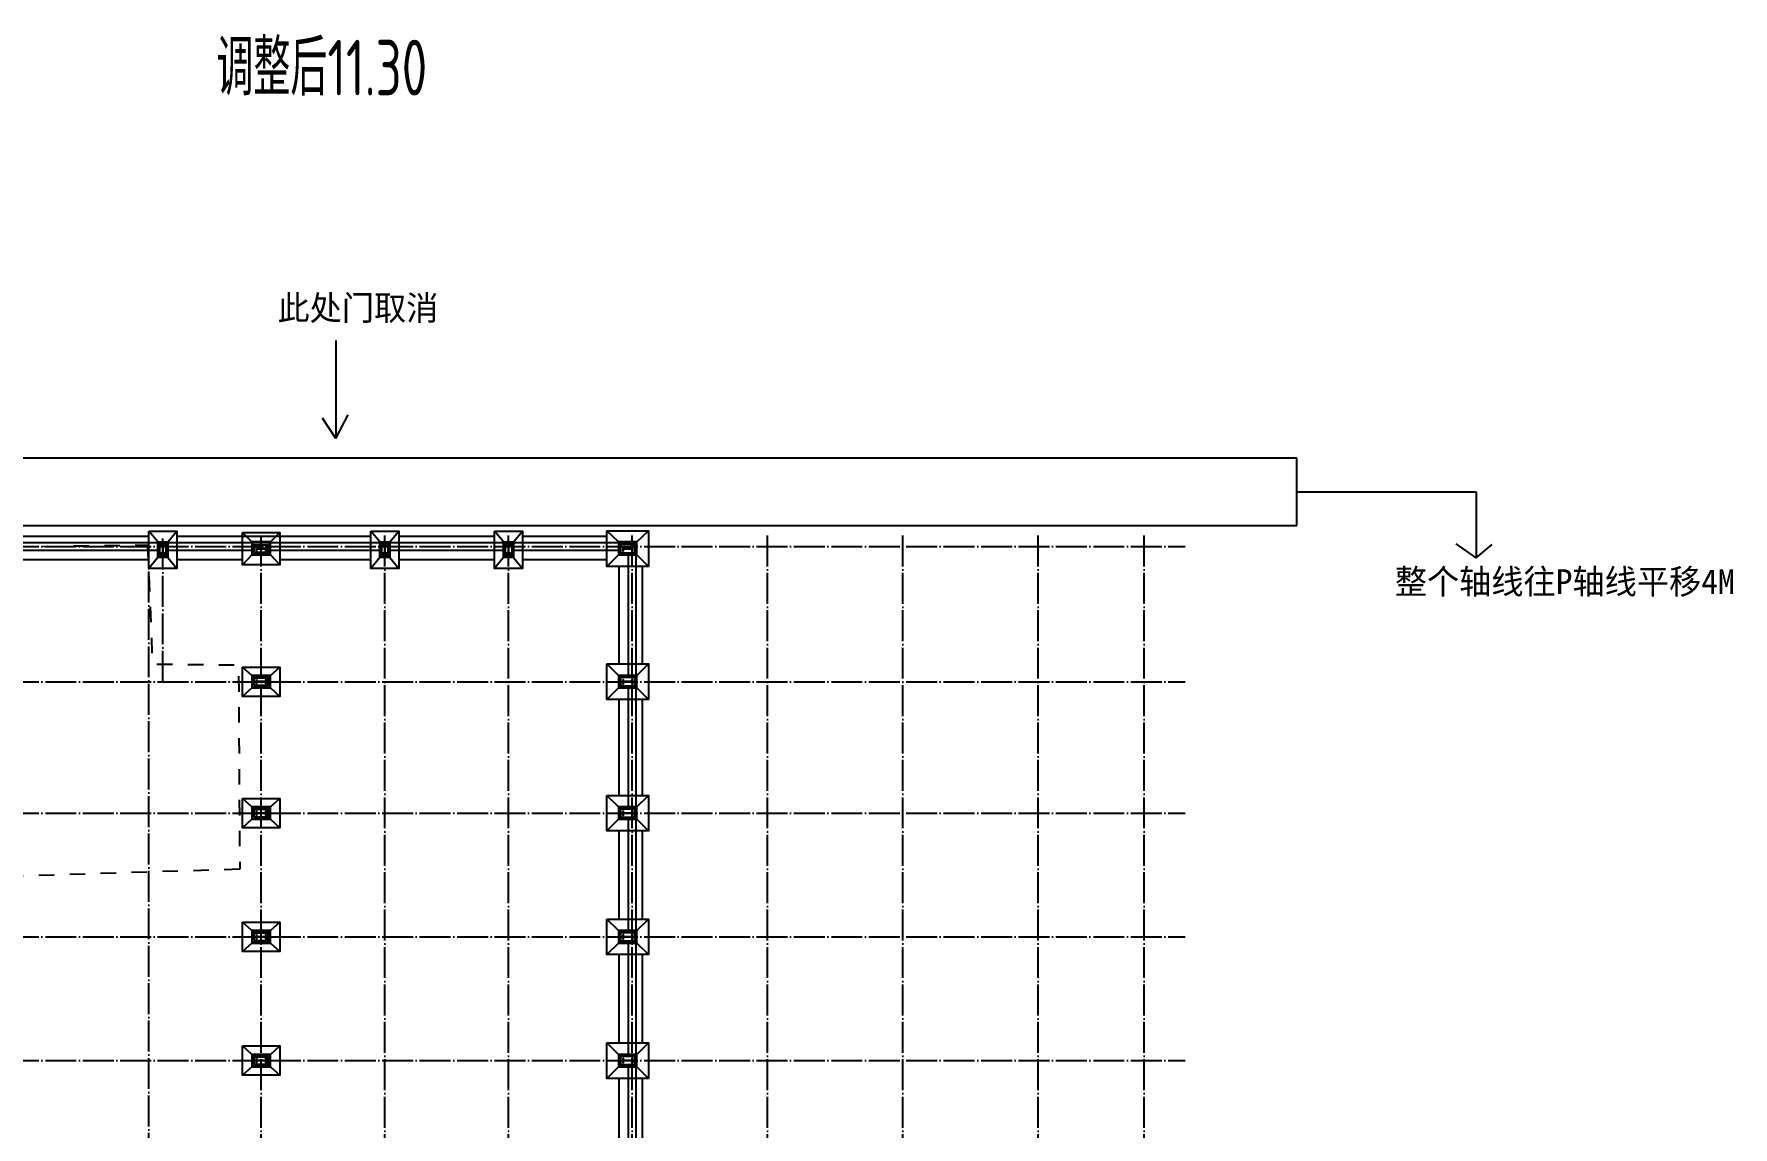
# Model space of a CAD drawing. Extents: x 69728788 to 150676229, y 15322671 to 43663798.
# Drawn here: x 75658335 to 75768190, y 20900315 to 20970999 of the extents above; entities that cross this region are included whole.
import ezdxf

# ---------------------------------------------------------------- set-up
doc = ezdxf.new("R2010")
doc.units = 0
doc.header["$LTSCALE"] = 1000
doc.header["$MEASUREMENT"] = 0
doc.linetypes.add('DOTE', pattern=[2.42, 2, -0.2, 0.02, -0.2])
doc.linetypes.add('X6', pattern=[2, 1, -1])
doc.layers.get('0').update_dxf_attribs({"linetype": 'CONTINUOUS'})
for name, color, linetype in [('DLSS', 4, 'CONTINUOUS'), ('DOTE', 251, 'DOTE'), ('TEXT', 7, 'CONTINUOUS'), ('WALL', 4, 'CONTINUOUS'), ('基础', 2, 'CONTINUOUS'), ('基础堆坡线', 97, 'CONTINUOUS'), ('填充8#', 8, 'CONTINUOUS'), ('柱', 2, 'CONTINUOUS'), ('钢柱', 3, 'CONTINUOUS')]:
    doc.layers.add(name, color=color, linetype=linetype)
doc.styles.add('TSSD_Rein', font='atssdeng.shx', dxfattribs={"width": 0.7, "bigfont": 'atssdchn.shx'})

# ---------------------------------------------------------------- blocks, each defined once
blk = doc.blocks.new('125369696')
at = {"layer": 'WALL'}
for p, q in [((1049620, -318991), (1122020, -318991)), ((1078994, -319491), (1091144, -319491)), ((1079619, -318591), (1090519, -318591)), ((1091694, -319491), (1097220, -319491)), ((1092319, -318591), (1104870, -318591)), ((1098320, -319491), (1105495, -319491)), ((1106045, -319491), (1113495, -319491)), ((1106670, -318591), (1112870, -318591)), ((1114045, -319491), (1120870, -319491)), ((1114670, -318591), (1120120, -318591)), ((1079619, -320091), (1090519, -320091)), ((1092319, -320091), (1096570, -320091)), ((1098970, -320091), (1104870, -320091)), ((1106670, -320091), (1112870, -320091)), ((1114670, -320091), (1120120, -320091)), ((1120920, -326841), (1120920, -320541)), ((1121520, -327641), (1121520, -319741)), ((1122020, -376591), (1122020, -319791)), ((1122420, -326841), (1122420, -320541)), ((1121520, -336141), (1121520, -328341)), ((1120920, -335341), (1120920, -329141)), ((1122420, -335341), (1122420, -329141)), ((1121520, -344141), (1121520, -336841)), ((1120920, -343341), (1120920, -337641)), ((1122420, -343341), (1122420, -337641)), ((1121520, -352141), (1121520, -344841)), ((1120920, -351341), (1120920, -345641)), ((1122420, -351341), (1122420, -345641)), ((1120920, -359341), (1120920, -353641)), ((1121520, -360141), (1121520, -352841)), ((1122420, -359341), (1122420, -353641))]:
    blk.add_line(p, q, dxfattribs=at)
at = {"layer": '基础'}
for points in [[(1090519, -318266), (1092319, -318266), (1092319, -320666), (1090519, -320666)], [(1096570, -318341), (1098970, -318341), (1098970, -320441), (1096570, -320441)], [(1104870, -318266), (1106670, -318266), (1106670, -320666), (1104870, -320666)], [(1112870, -318266), (1114670, -318266), (1114670, -320666), (1112870, -320666)], [(1120120, -318241), (1122820, -318241), (1122820, -320541), (1120120, -320541)], [(1096570, -327041), (1098970, -327041), (1098970, -328941), (1096570, -328941)], [(1120120, -326841), (1122820, -326841), (1122820, -329141), (1120120, -329141)], [(1096570, -335541), (1098970, -335541), (1098970, -337441), (1096570, -337441)], [(1120120, -335341), (1122820, -335341), (1122820, -337641), (1120120, -337641)], [(1096570, -343541), (1098970, -343541), (1098970, -345441), (1096570, -345441)], [(1120120, -343341), (1122820, -343341), (1122820, -345641), (1120120, -345641)], [(1120120, -351341), (1122820, -351341), (1122820, -353641), (1120120, -353641)], [(1096570, -351541), (1098970, -351541), (1098970, -353441), (1096570, -353441)]]:
    blk.add_lwpolyline(points, close=True, dxfattribs=at)
at = {"layer": '基础堆坡线'}
for p, q in [((1091094, -318941), (1090519, -318266)), ((1091741, -318941), (1092319, -318266)), ((1097170, -318941), (1096570, -318341)), ((1098370, -318941), (1098970, -318341)), ((1105445, -318941), (1104870, -318266)), ((1106092, -318941), (1106670, -318266)), ((1113445, -318941), (1112870, -318266)), ((1114092, -318941), (1114670, -318266)), ((1120870, -318941), (1120120, -318241)), ((1122070, -318941), (1122820, -318241)), ((1091094, -319966), (1090519, -320666)), ((1091744, -319966), (1092319, -320666)), ((1097170, -319791), (1096570, -320441)), ((1098370, -319791), (1098970, -320441)), ((1105445, -319966), (1104870, -320666)), ((1106095, -319966), (1106670, -320666)), ((1113445, -319966), (1112870, -320666)), ((1114095, -319966), (1114670, -320666)), ((1120870, -319791), (1120120, -320541)), ((1122070, -319791), (1122820, -320541)), ((1097170, -327591), (1096570, -327041)), ((1098370, -327591), (1098970, -327041)), ((1120870, -327591), (1120120, -326841)), ((1122070, -327591), (1122820, -326841)), ((1097170, -328391), (1096570, -328941)), ((1098370, -328391), (1098970, -328941)), ((1120870, -328391), (1120120, -329141)), ((1122070, -328391), (1122820, -329141)), ((1097170, -336091), (1096570, -335541)), ((1098370, -336091), (1098970, -335541)), ((1120870, -336091), (1120120, -335341)), ((1122070, -336091), (1122820, -335341)), ((1097170, -336891), (1096570, -337441)), ((1098370, -336891), (1098970, -337441)), ((1120870, -336891), (1120120, -337641)), ((1122070, -336891), (1122820, -337641)), ((1097170, -344091), (1096570, -343541)), ((1098370, -344091), (1098970, -343541)), ((1120870, -344091), (1120120, -343341)), ((1122070, -344091), (1122820, -343341)), ((1097170, -344891), (1096570, -345441)), ((1098370, -344891), (1098970, -345441)), ((1120870, -344891), (1120120, -345641)), ((1122070, -344891), (1122820, -345641)), ((1120870, -352091), (1120120, -351341)), ((1122070, -352091), (1122820, -351341)), ((1097170, -352091), (1096570, -351541)), ((1098370, -352091), (1098970, -351541)), ((1097170, -352891), (1096570, -353441)), ((1098370, -352891), (1098970, -353441)), ((1120870, -352891), (1120120, -353641)), ((1122070, -352891), (1122820, -353641))]:
    blk.add_line(p, q, dxfattribs=at)
for points in [[(1091094, -319966), (1091094, -319466), (1091094, -318941), (1091419, -318941), (1091744, -318941), (1091744, -319466), (1091744, -319966)], [(1097170, -319791), (1097770, -319791), (1098370, -319791), (1098370, -319391), (1098370, -318941), (1097770, -318941), (1097170, -318941)], [(1105445, -319966), (1105445, -319466), (1105445, -318941), (1105770, -318941), (1106095, -318941), (1106095, -319466), (1106095, -319966)], [(1113445, -319966), (1113445, -319466), (1113445, -318941), (1113770, -318941), (1114095, -318941), (1114095, -319466), (1114095, -319966)], [(1120870, -319791), (1121470, -319791), (1122070, -319791), (1122070, -319391), (1122070, -318941), (1121470, -318941), (1120870, -318941)], [(1097170, -328391), (1097770, -328391), (1098370, -328391), (1098370, -327991), (1098370, -327591), (1097770, -327591), (1097170, -327591)], [(1120870, -328391), (1121470, -328391), (1122070, -328391), (1122070, -327991), (1122070, -327591), (1121470, -327591), (1120870, -327591)], [(1097170, -336891), (1097770, -336891), (1098370, -336891), (1098370, -336491), (1098370, -336091), (1097770, -336091), (1097170, -336091)], [(1120870, -336891), (1121470, -336891), (1122070, -336891), (1122070, -336491), (1122070, -336091), (1121470, -336091), (1120870, -336091)], [(1097170, -344891), (1097770, -344891), (1098370, -344891), (1098370, -344491), (1098370, -344091), (1097770, -344091), (1097170, -344091)], [(1120870, -344891), (1121470, -344891), (1122070, -344891), (1122070, -344491), (1122070, -344091), (1121470, -344091), (1120870, -344091)], [(1097170, -352891), (1097770, -352891), (1098370, -352891), (1098370, -352491), (1098370, -352091), (1097770, -352091), (1097170, -352091)], [(1120870, -352891), (1121470, -352891), (1122070, -352891), (1122070, -352491), (1122070, -352091), (1121470, -352091), (1120870, -352091)]]:
    blk.add_lwpolyline(points, close=True, dxfattribs=at)
at = {"layer": '填充8#'}
for points in [[(1091219, -319811), (1091219, -319466), (1091219, -319121), (1091419, -319121), (1091619, -319121), (1091619, -319466), (1091619, -319811), (1091219, -319811)], [(1097330, -319621), (1097770, -319621), (1098210, -319621), (1098210, -319391), (1098210, -319161), (1097770, -319161), (1097330, -319161), (1097330, -319621)], [(1105570, -319811), (1105570, -319466), (1105570, -319121), (1105770, -319121), (1105970, -319121), (1105970, -319466), (1105970, -319811), (1105570, -319811)], [(1113570, -319811), (1113570, -319466), (1113570, -319121), (1113770, -319121), (1113970, -319121), (1113970, -319466), (1113970, -319811), (1113570, -319811)], [(1121005, -319656), (1121470, -319656), (1121935, -319656), (1121935, -319391), (1121935, -319126), (1121470, -319126), (1121005, -319126), (1121005, -319656)], [(1097330, -328221), (1097770, -328221), (1098210, -328221), (1098210, -327991), (1098210, -327761), (1097770, -327761), (1097330, -327761), (1097330, -328221)], [(1121005, -328256), (1121470, -328256), (1121935, -328256), (1121935, -327991), (1121935, -327726), (1121470, -327726), (1121005, -327726), (1121005, -328256)], [(1097330, -336721), (1097770, -336721), (1098210, -336721), (1098210, -336491), (1098210, -336261), (1097770, -336261), (1097330, -336261), (1097330, -336721)], [(1121005, -336756), (1121470, -336756), (1121935, -336756), (1121935, -336491), (1121935, -336226), (1121470, -336226), (1121005, -336226), (1121005, -336756)], [(1097330, -344721), (1097770, -344721), (1098210, -344721), (1098210, -344491), (1098210, -344261), (1097770, -344261), (1097330, -344261), (1097330, -344721)], [(1121005, -344756), (1121470, -344756), (1121935, -344756), (1121935, -344491), (1121935, -344226), (1121470, -344226), (1121005, -344226), (1121005, -344756)], [(1097330, -352721), (1097770, -352721), (1098210, -352721), (1098210, -352491), (1098210, -352261), (1097770, -352261), (1097330, -352261), (1097330, -352721)], [(1121005, -352756), (1121470, -352756), (1121935, -352756), (1121935, -352491), (1121935, -352226), (1121470, -352226), (1121005, -352226), (1121005, -352756)]]:
    blk.add_lwpolyline(points, dxfattribs=at)
at = {"layer": '柱'}
for points in [[(1091144, -319916), (1091144, -319466), (1091144, -318991), (1091419, -318991), (1091694, -318991), (1091694, -319466), (1091694, -319916)], [(1097220, -319741), (1097770, -319741), (1098320, -319741), (1098320, -319391), (1098320, -318991), (1097770, -318991), (1097220, -318991)], [(1105495, -319916), (1105495, -319466), (1105495, -318991), (1105770, -318991), (1106045, -318991), (1106045, -319466), (1106045, -319916)], [(1113495, -319916), (1113495, -319466), (1113495, -318991), (1113770, -318991), (1114045, -318991), (1114045, -319466), (1114045, -319916)], [(1120920, -319741), (1121470, -319741), (1122020, -319741), (1122020, -319391), (1122020, -318991), (1121470, -318991), (1120920, -318991)], [(1097220, -328341), (1097770, -328341), (1098320, -328341), (1098320, -327991), (1098320, -327641), (1097770, -327641), (1097220, -327641)], [(1120920, -328341), (1121470, -328341), (1122020, -328341), (1122020, -327991), (1122020, -327641), (1121470, -327641), (1120920, -327641)], [(1097220, -336841), (1097770, -336841), (1098320, -336841), (1098320, -336491), (1098320, -336141), (1097770, -336141), (1097220, -336141)], [(1120920, -336841), (1121470, -336841), (1122020, -336841), (1122020, -336491), (1122020, -336141), (1121470, -336141), (1120920, -336141)], [(1097220, -344841), (1097770, -344841), (1098320, -344841), (1098320, -344491), (1098320, -344141), (1097770, -344141), (1097220, -344141)], [(1120920, -344841), (1121470, -344841), (1122020, -344841), (1122020, -344491), (1122020, -344141), (1121470, -344141), (1120920, -344141)], [(1097220, -352841), (1097770, -352841), (1098320, -352841), (1098320, -352491), (1098320, -352141), (1097770, -352141), (1097220, -352141)], [(1120920, -352841), (1121470, -352841), (1122020, -352841), (1122020, -352491), (1122020, -352141), (1121470, -352141), (1120920, -352141)]]:
    blk.add_lwpolyline(points, close=True, dxfattribs=at)
at = {"layer": '钢柱'}
for points in [[(1091294, -319691), (1091544, -319691), (1091544, -319681), (1091422, -319681), (1091422, -319251), (1091544, -319251), (1091544, -319241), (1091294, -319241), (1091294, -319251), (1091416, -319251), (1091416, -319681), (1091294, -319681)], [(1097470, -319266), (1097470, -319516), (1097482, -319516), (1097482, -319395), (1098058, -319395), (1098058, -319516), (1098070, -319516), (1098070, -319266), (1098058, -319266), (1098058, -319387), (1097482, -319387), (1097482, -319266)], [(1105645, -319691), (1105895, -319691), (1105895, -319681), (1105773, -319681), (1105773, -319251), (1105895, -319251), (1105895, -319241), (1105645, -319241), (1105645, -319251), (1105767, -319251), (1105767, -319681), (1105645, -319681)], [(1113645, -319691), (1113895, -319691), (1113895, -319681), (1113773, -319681), (1113773, -319251), (1113895, -319251), (1113895, -319241), (1113645, -319241), (1113645, -319251), (1113767, -319251), (1113767, -319681), (1113645, -319681)], [(1121170, -319241), (1121170, -319541), (1121182, -319541), (1121182, -319395), (1121758, -319395), (1121758, -319541), (1121770, -319541), (1121770, -319241), (1121758, -319241), (1121758, -319387), (1121182, -319387), (1121182, -319241)], [(1097470, -327866), (1097470, -328116), (1097482, -328116), (1097482, -327995), (1098058, -327995), (1098058, -328116), (1098070, -328116), (1098070, -327866), (1098058, -327866), (1098058, -327987), (1097482, -327987), (1097482, -327866)], [(1121170, -327841), (1121170, -328141), (1121182, -328141), (1121182, -327995), (1121758, -327995), (1121758, -328141), (1121770, -328141), (1121770, -327841), (1121758, -327841), (1121758, -327987), (1121182, -327987), (1121182, -327841)], [(1097470, -336366), (1097470, -336616), (1097482, -336616), (1097482, -336495), (1098058, -336495), (1098058, -336616), (1098070, -336616), (1098070, -336366), (1098058, -336366), (1098058, -336487), (1097482, -336487), (1097482, -336366)], [(1121170, -336341), (1121170, -336641), (1121182, -336641), (1121182, -336495), (1121758, -336495), (1121758, -336641), (1121770, -336641), (1121770, -336341), (1121758, -336341), (1121758, -336487), (1121182, -336487), (1121182, -336341)], [(1097470, -344366), (1097470, -344616), (1097482, -344616), (1097482, -344495), (1098058, -344495), (1098058, -344616), (1098070, -344616), (1098070, -344366), (1098058, -344366), (1098058, -344487), (1097482, -344487), (1097482, -344366)], [(1121170, -344341), (1121170, -344641), (1121182, -344641), (1121182, -344495), (1121758, -344495), (1121758, -344641), (1121770, -344641), (1121770, -344341), (1121758, -344341), (1121758, -344487), (1121182, -344487), (1121182, -344341)], [(1097470, -352366), (1097470, -352616), (1097482, -352616), (1097482, -352495), (1098058, -352495), (1098058, -352616), (1098070, -352616), (1098070, -352366), (1098058, -352366), (1098058, -352487), (1097482, -352487), (1097482, -352366)], [(1121170, -352341), (1121170, -352641), (1121182, -352641), (1121182, -352495), (1121758, -352495), (1121758, -352641), (1121770, -352641), (1121770, -352341), (1121758, -352341), (1121758, -352487), (1121182, -352487), (1121182, -352341)]]:
    blk.add_lwpolyline(points, close=True, dxfattribs=at)

msp = doc.modelspace()

# ---------------------------------------------------------------- linework, layer by layer
at = {"color": 7}
for p, q in [((75677849, 20951174.3), (75677849, 20944835)), ((75677849, 20944835), (75676992.3, 20946148.5)), ((75677849, 20944835), (75678648.5, 20946377))]:
    msp.add_line(p, q, dxfattribs=at)
at = {"color": 1}
for p, q in [((75739990.4, 20943574), (75614810.4, 20943574)), ((75739990.4, 20939224.2), (75739990.4, 20943574)), ((75739990.4, 20941399.1), (75751575.3, 20941399.1)), ((75751575.3, 20941399.1), (75751575.3, 20937113.4)), ((75614810.4, 20939224.2), (75739990.4, 20939224.2)), ((75751575.3, 20937113.4), (75750295.9, 20938033.6)), ((75751575.3, 20937113.4), (75752614.7, 20937993.7))]:
    msp.add_line(p, q, dxfattribs=at)
at = {"layer": 'DLSS', "linetype": 'X6', "elevation": 364.1, "flags": 128}
for points in [[(75671637.6, 20916987), (75654890.5, 20916458.8), (75654997.2, 20937812.9), (75665685.1, 20937950)], [(75665685.1, 20937950), (75665993, 20930251), (75671560.8, 20930193), (75671637.6, 20916987)]]:
    msp.add_lwpolyline(points, dxfattribs=at)
at = {"layer": 'DOTE'}
for p, q in [((75665770.8, 20844695.7), (75665770.8, 20938695.7)), ((75666670.8, 20929112.7), (75666670.8, 20938445.7)), ((75673021.2, 20844612.7), (75673021.2, 20938612.7)), ((75681021.2, 20844612.7), (75681021.2, 20938612.7)), ((75689021.2, 20844612.7), (75689021.2, 20938612.7)), ((75697021.2, 20844612.7), (75697021.2, 20938612.7)), ((75705771.2, 20844612.7), (75705771.2, 20938612.7)), ((75714521.2, 20844612.7), (75714521.2, 20938612.7)), ((75723271.2, 20844612.7), (75723271.2, 20938612.7)), ((75730121.2, 20844612.7), (75730121.2, 20938612.7)), ((75622771.2, 20937862.7), (75732771.2, 20937862.7)), ((75622771.2, 20929112.7), (75732771.2, 20929112.7)), ((75622771.2, 20920612.7), (75732771.2, 20920612.7)), ((75622771.2, 20912612.7), (75732771.2, 20912612.7)), ((75622771.2, 20904612.7), (75732771.2, 20904612.7))]:
    msp.add_line(p, q, dxfattribs=at)

# ---------------------------------------------------------------- block references
at = {"color": 1}
msp.add_blockref('125369696', (74575251.3, 21257104.2), dxfattribs=at)

# ---------------------------------------------------------------- texts
for s, p in [('此处门取消', (75674079.6, 20952487.9)), ('整个轴线往P轴线平移4M', (75746322.1, 20934787.4))]:
    msp.add_text(s, height=1600, dxfattribs=at).set_placement(p)
at = {"layer": 'TEXT', "color": 2, "style": 'TSSD_Rein', "width": 0.7}
msp.add_text('调整后11.30', height=3600, dxfattribs=at).set_placement((75670125.9, 20967024.7, -3670.6))

doc.saveas('drawing.dxf')
